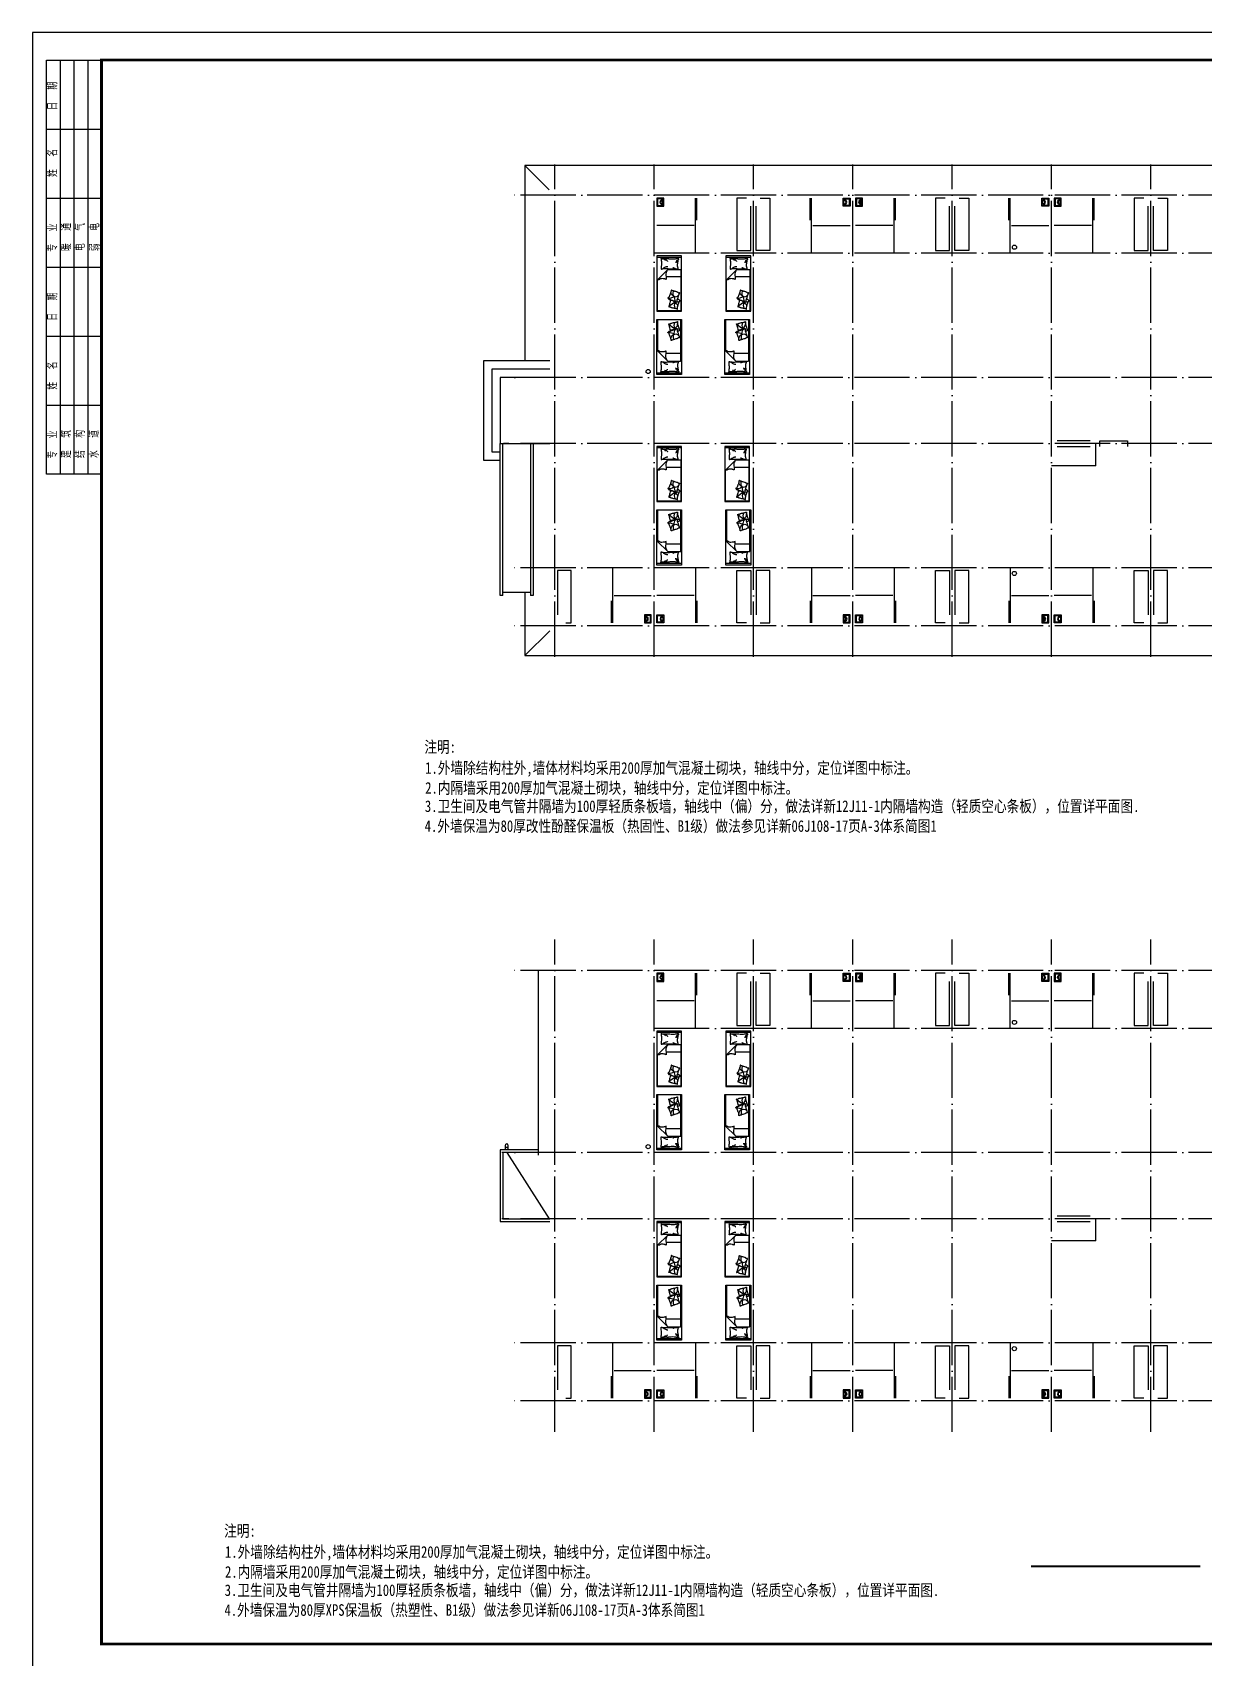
# Model space of a CAD drawing. Extents: x 30064 to 135164, y 17999 to 492668.
# Drawn here: x 30081 to 72540, y 196674 to 255599 of the extents above; entities that cross this region are included whole.
import ezdxf

# ---------------------------------------------------------------- set-up
doc = ezdxf.new("R2010")
doc.units = 0
doc.header["$LTSCALE"] = 1000
doc.header["$MEASUREMENT"] = 0
doc.linetypes.add('DOTE', pattern=[2.42, 2, -0.2, 0.02, -0.2])
for name, color, linetype in [('DIM_SYMB', 3, 'Continuous'), ('DOTE', 1, 'DOTE'), ('GROUND', 2, 'Continuous'), ('LVTRY', 6, 'Continuous'), ('TWT_TITLE', 7, 'Continuous'), ('家具', 8, 'Continuous'), ('布置', 165, 'Continuous')]:
    doc.layers.add(name, color=color, linetype=linetype)
doc.styles.add('-宋体', font='', dxfattribs={"width": 0.8})
doc.styles.add('DIM_FONT', font='simplex_.ttf', dxfattribs={"width": 0.7, "bigfont": 'GBCBIG'})
doc.styles.get("Standard").update_dxf_attribs({"font": 'gbenor.shx', "bigfont": 'gbcbig.shx'})
doc.styles.get('-宋体').set_extended_font_data('SimSun')

# ---------------------------------------------------------------- blocks, each defined once
blk = doc.blocks.new('364535463')
at = {"layer": '布置'}
blk.add_lwpolyline([(150, -250), (150, 0), (-150, 0), (-150, -250)], close=True, dxfattribs=at)
blk.add_lwpolyline([(100, -220), (120, -220), (120, -30), (-120, -30), (-120, -220), (-100, -220, -1)], format="xyb", close=True, dxfattribs=at)
blk.add_lwpolyline([(-70, -220), (70, -220)], dxfattribs=at)
blk.add_arc((0, -220), 70, 0, 180, dxfattribs=at)
blk = doc.blocks.new('M_C55HKH')
for p, q in [((0, -52), (900, -52)), ((26, -509), (26, -1968)), ((503, -489), (46, -489)), ((503, -489), (872, -858)), ((46, -761), (564, -761)), ((872, -1968), (872, -858)), ((163, -1664), (89, -1649)), ((146, -1456), (100, -1409)), ((211, -1478), (146, -1456)), ((154, -1766), (147, -1841)), ((196, -1718), (154, -1766)), ((249, -1682), (175, -1667)), ((249, -1682), (196, -1718)), ((278, -1459), (211, -1478)), ((219, -1643), (211, -1652)), ((251, -1606), (219, -1643)), ((249, -1682), (286, -1639)), ((249, -1682), (266, -1787)), ((292, -1700), (249, -1682)), ((278, -1459), (251, -1606)), ((278, -1459), (305, -1407)), ((278, -1459), (357, -1410)), ((317, -1498), (278, -1459)), ((286, -1639), (333, -1628)), ((391, -1769), (292, -1700)), ((299, -1273), (295, -1270)), ((307, -1352), (299, -1273)), ((305, -1407), (307, -1352)), ((412, -1527), (317, -1498)), ((333, -1628), (405, -1618)), ((357, -1410), (393, -1337)), ((393, -1337), (392, -1318)), ((495, -1523), (412, -1527)), ((46, -1988), (852, -1988)), ((266, -1787), (243, -1892)), ((469, -1839), (391, -1769))]:
    blk.add_line(p, q)
blk.add_lwpolyline([(0, -2000), (0, 0), (900, 0), (900, -2000)], close=True)
for points in [[(135, -134, -0.263368), (107, -115, -0.494818), (116, -96, -0.049225), (134, -94, -0.036831), (158, -96, -0.031893), (196, -104, 0.035782), (230, -111, 0.032941), (319, -117, 0.026564), (430, -111, 0.017905), (468, -106, -0.033397), (488, -104, -0.03204), (525, -104, 0.018442), (590, -107, 0.010837), (654, -107, 0.014624), (702, -104, 0.111249), (725, -96, -0.153708), (742, -92, -0.076444), (749, -94, -0.215512), (751, -96, -0.585858), (748, -99, 0.363489), (744, -102, 0.191716), (743, -113, -0.129675), (745, -130, -0.01735), (742, -147, 0.019326), (740, -162, 0.018818), (733, -230, 0.021828), (732, -289, 0.006204), (734, -323, 0.001963), (740, -430, 0.028341), (744, -466, -0.117014), (744, -475, -0.36606), (742, -476, -0.03973), (728, -473, -0.048309), (715, -468, 0.062981), (704, -464, 0.04058), (681, -461, 0.014345), (614, -458, 0.005484), (488, -459, 0.007153), (392, -462, 0.008762), (350, -465, -0.008153), (304, -468, -0.06251), (247, -463, 0.078669), (201, -461, 0.047825), (179, -466, -0.034494), (148, -473, -0.023571), (123, -476, -0.510228), (122, -475), (129, -445), (150, -363, 0.073041), (152, -343, 0.023305), (146, -282, 0.018299), (142, -259, -0.01097), (135, -221, -0.042281), (132, -187, -0.027201), (135, -133)], [(133, -150, -0.05369), (148, -163, -0.070312), (156, -175, -0.015448), (159, -183, -0.013244), (163, -194, -0.082127), (166, -212, -0.064164), (163, -235)], [(135, -134, -0.077379), (170, -159, -0.077379), (195, -194, -0.047525), (205, -218, -0.047525), (210, -244)], [(225, -460, 0.009729), (253, -451, 0.009729), (280, -441, 0.007971), (301, -432, 0.007971), (323, -423)], [(695, -462, 0.016108), (656, -436, 0.024599), (629, -421, 0.009477), (580, -397, 0.015937), (550, -385, 0.072521), (534, -381, 0.033339), (498, -381)], [(503, -489, -0.085272), (566, -599, -0.124044), (575, -686), (562, -782), (563, -854)], [(609, -107, 0.027842), (585, -118, 0.048685), (573, -126, 0.023666), (545, -150, 0.031223), (526, -171, 0.046801), (521, -179, 0.023191), (513, -196)], [(691, -102, 0.088153), (656, -105, 0.088153), (625, -120, 0.077547), (604, -142, 0.077547), (590, -169)], [(563, -854, -0.027362), (602, -838, -0.040834), (629, -830, -0.038441), (717, -821, -0.076528), (761, -826, -0.103649), (788, -840, 0.093398), (818, -857, 0.072727), (841, -861, 0.052315), (872, -858)], [(400, -1581, 0.025626), (402, -1591, 0.0108), (426, -1697, 0.00456), (445, -1769, 0.01125), (454, -1797, 0.069394), (462, -1813, -0.079756), (468, -1827, -0.106399), (469, -1839, -0.328642), (466, -1842, -0.299547), (461, -1840, 0.189917), (454, -1835, 0.033518), (446, -1833, 0.075627), (442, -1833, 0.053489), (436, -1835, 0.017838), (418, -1843, 0.038394), (397, -1855, -0.059529), (384, -1862, -0.035943), (362, -1869, -0.011245), (291, -1884, -0.006203), (259, -1889, 0.010783), (241, -1893, 0.019485), (230, -1895, 0.005062), (188, -1908, 0.101392), (167, -1919, -0.223768), (156, -1922, -0.25558), (153, -1920, -0.081563), (150, -1907, -0.071805), (151, -1893, 0.069985), (152, -1879, 0.03546), (145, -1831, 0.029432), (130, -1774, 0.001554), (121, -1746, -0.00152), (112, -1718, -0.004735), (102, -1689, 0.00382), (91, -1653, 0.296001), (66, -1634, -0.649774), (61, -1616, -0.02319), (65, -1613, 0.0288), (68, -1610, 0.005727), (73, -1605, -0.004358), (80, -1599, -0.027528), (94, -1586, -0.046214), (104, -1580, -0.194121), (117, -1579, 0.133719), (137, -1580, 0.005779), (155, -1575, 0.008882)]]:
    blk.add_lwpolyline(points, format="xyb")
blk.add_lwpolyline([(345, -1251, 0.101392), (366, -1238, -0.223768), (377, -1234, -0.25558), (380, -1236, -0.081563), (384, -1249, -0.071805), (384, -1263, 0.069985), (384, -1277, 0.03546), (394, -1324, 0.029432), (414, -1380, 0.001554), (425, -1407, -0.00152), (437, -1434, -0.004735), (448, -1462, 0.00382), (462, -1497, 0.296001), (488, -1515, -0.649774), (495, -1532, -0.02319), (491, -1536, 0.0288), (488, -1539, 0.005727), (484, -1544, -0.004358), (478, -1551, -0.027528), (464, -1564, -0.046214), (455, -1571, -0.194121), (442, -1573, 0.133719), (422, -1574, 0.011505), (387, -1586, 0.008882), (343, -1604, 0.012426), (286, -1629, -0.033612), (264, -1637), (218, -1652), (182, -1663, 0.224341), (170, -1674, -0.722772), (163, -1673, -0.103513), (163, -1670, 0.053465), (163, -1664, 0.030109), (161, -1646, -0.031436), (159, -1628, -0.05324), (160, -1616, 0.05518), (161, -1604, 0.056271), (157, -1583, 0.0108), (124, -1480, 0.00456), (100, -1409, 0.01125), (89, -1381, 0.069394), (80, -1366, -0.079756), (73, -1353, -0.106399), (71, -1341, -0.328642), (74, -1338, -0.299547), (79, -1340, 0.189917), (86, -1344, 0.033518), (94, -1345, 0.075627), (98, -1345, 0.053489), (104, -1343, 0.017838), (122, -1333, 0.038394), (141, -1319, -0.059529), (154, -1311, -0.035943), (175, -1303, -0.011245), (245, -1283, -0.006203), (276, -1275, 0.010783), (295, -1270, 0.019485), (305, -1266, 0.005062)], format="xyb", close=True)
for centre, start, end in [((46, -509), 90, 180), ((46, -741), 180, 270), ((46, -1968), 180, 270), ((852, -1968), 270, 0)]:
    blk.add_arc(centre, 20, start, end)
at = {"style": 'DIM_FONT', "width": 0.8, "flags": 9}
for tag in ['XSIZE', 'YSIZE']:
    blk.add_attdef(tag, (0, 0), '', height=0.5, dxfattribs=at)
blk = doc.blocks.new('$titleblk$00000094')
for p, q in [((-150, 20), (0, 20)), ((-150, 0), (-150, 20)), ((-125, 20), (-125, 0)), ((-100, 20), (-100, 0)), ((-75, 20), (-75, 0)), ((-50, 20), (-50, 0)), ((-25, 20), (-25, 0)), ((0, 20), (0, 0)), ((0, 15), (-150, 15)), ((0, 10), (-150, 10)), ((0, 5), (-150, 5))]:
    blk.add_line(p, q)
at = {"width": 0.8}
for s, p in [(' 专   业', (-145.93, 16)), (' 姓   名', (-120.93, 16)), (' 日   期', (-95.93, 16)), (' 专   业', (-70.93, 16)), (' 姓   名', (-43.85, 16)), (' 日   期', (-19.57, 16)), ('建   筑', (-144.19, 11)), ('暖   通', (-69.19, 11)), ('结   构', (-144.19, 6)), ('电   气', (-69.19, 6)), ('水   道', (-144.19, 1)), ('弱   电', (-69.19, 0.73))]:
    blk.add_text(s, height=3.5, rotation=0, dxfattribs=at).set_placement(p)

msp = doc.modelspace()

# ---------------------------------------------------------------- linework, layer by layer
for p, q in [((68749, 240600), (68749, 240800)), ((68749, 240800), (69749, 240800)), ((69749, 240800), (69749, 240600))]:
    msp.add_line(p, q)
for points in [[(54149, 248800), (54149, 249600)], [(58249, 248800), (58249, 249600)], [(61349, 248800), (61349, 249600)], [(65449, 248800), (65449, 249600)], [(68549, 248800), (68549, 249600)], [(54049, 248600), (52699, 248600)], [(58349, 248600), (59699, 248600)], [(61249, 248600), (59899, 248600)], [(65549, 248600), (66899, 248600)], [(68449, 248600), (67099, 248600)], [(68399, 240800), (67199, 240800)], [(67199, 240600), (68399, 240600)], [(51149, 235200), (52499, 235200)], [(54049, 235200), (52699, 235200)], [(58349, 235200), (59699, 235200)], [(61249, 235200), (59899, 235200)], [(65549, 235200), (66899, 235200)], [(68449, 235200), (67099, 235200)], [(51049, 235000), (51049, 234200)], [(54149, 235000), (54149, 234200)], [(58249, 235000), (58249, 234200)], [(61349, 235000), (61349, 234200)], [(65449, 235000), (65449, 234200)], [(68549, 235000), (68549, 234200)], [(48399, 221608), (48399, 214908)], [(54149, 220708), (54149, 221508)], [(58249, 220708), (58249, 221508)], [(61349, 220708), (61349, 221508)], [(65449, 220708), (65449, 221508)], [(68549, 220708), (68549, 221508)], [(54049, 220508), (52699, 220508)], [(58349, 220508), (59699, 220508)], [(61249, 220508), (59899, 220508)], [(65549, 220508), (66899, 220508)], [(68449, 220508), (67099, 220508)], [(47259, 215008), (48799, 212608)], [(68399, 212708), (67199, 212708)], [(67199, 212508), (68399, 212508)], [(51049, 206908), (51049, 206108)], [(51149, 207108), (52499, 207108)], [(54049, 207108), (52699, 207108)], [(54149, 206908), (54149, 206108)], [(58249, 206908), (58249, 206108)], [(58349, 207108), (59699, 207108)], [(61249, 207108), (59899, 207108)], [(61349, 206908), (61349, 206108)], [(65449, 206908), (65449, 206108)], [(65549, 207108), (66899, 207108)], [(68449, 207108), (67099, 207108)], [(68549, 206908), (68549, 206108)]]:
    msp.add_lwpolyline(points)
at = {"color": 2}
for points in [[(48819, 243700), (46419, 243700), (46419, 240100), (47019, 240100)], [(48819, 243400), (46719, 243400), (46719, 240400), (47019, 240400)], [(48399, 243100), (47019, 243100), (47019, 240700), (48819, 240700)], [(48419, 215108), (47019, 215108), (47019, 212508), (48819, 212508)], [(48399, 215008), (47119, 215008), (47119, 212608), (48819, 212608)]]:
    msp.add_lwpolyline(points, dxfattribs=at)
at = {"color": 5}
for centre in [(65656, 247818), (52385, 243313), (65650, 235996), (65656, 219725), (52385, 215221), (65650, 207903)]:
    msp.add_circle(centre, 75, dxfattribs=at)
at = {"layer": 'DIM_SYMB'}
msp.add_lwpolyline([(47594, 238456, 0, 0, 0), (47594, 239525, 80, 0, 0), (47594, 239825, 0, 0, 0)], format="xyseb", dxfattribs=at)
at = {"layer": 'DIM_SYMB', "const_width": 70}
msp.add_lwpolyline([(66261, 200012), (72396, 200012)], dxfattribs=at)
at = {"layer": 'DOTE'}
for p, q in [((48999, 232979), (48999, 250820)), ((52599, 232979), (52599, 250820)), ((56199, 232979), (56199, 250820)), ((59799, 232979), (59799, 250820)), ((63399, 232979), (63399, 250820)), ((66999, 232979), (66999, 250820)), ((70599, 232979), (70599, 250820)), ((93319, 249700), (47399, 249700)), ((93319, 249700), (47399, 249700)), ((93319, 249700), (47399, 249700)), ((93319, 249700), (47399, 249700)), ((54099, 247600), (54099, 249700)), ((58299, 247600), (58299, 249700)), ((61299, 247600), (61299, 249700)), ((65499, 247600), (65499, 249700)), ((68499, 247600), (68499, 249700)), ((93319, 247600), (52599, 247600)), ((93319, 243100), (47099, 243100)), ((93319, 240700), (47139, 240700)), ((68599, 239900), (68599, 240700)), ((68599, 239900), (66999, 239900)), ((93319, 236200), (47439, 236200)), ((51099, 236200), (51099, 234100)), ((54099, 236200), (54099, 234100)), ((58299, 236200), (58299, 234100)), ((61299, 236200), (61299, 234100)), ((65499, 236200), (65499, 234100)), ((68499, 236200), (68499, 234100)), ((93319, 234100), (47399, 234100)), ((48999, 204886), (48999, 222728)), ((52599, 204886), (52599, 222728)), ((56199, 204886), (56199, 222728)), ((59799, 204886), (59799, 222728)), ((63399, 204886), (63399, 222728)), ((66999, 204886), (66999, 222728)), ((70599, 204886), (70599, 222728)), ((93319, 221608), (47399, 221608)), ((93319, 221608), (47399, 221608)), ((93319, 221608), (47399, 221608)), ((93319, 221608), (47399, 221608)), ((54099, 219508), (54099, 221608)), ((58299, 219508), (58299, 221608)), ((61299, 219508), (61299, 221608)), ((65499, 219508), (65499, 221608)), ((68499, 219508), (68499, 221608)), ((93319, 219508), (52599, 219508)), ((93319, 215008), (47079, 215008)), ((93319, 212608), (47079, 212608)), ((68599, 211808), (68599, 212608)), ((68599, 211808), (66999, 211808)), ((93319, 208108), (47399, 208108)), ((51099, 208108), (51099, 206008)), ((54099, 208108), (54099, 206008)), ((58299, 208108), (58299, 206008)), ((61299, 208108), (61299, 206008)), ((65499, 208108), (65499, 206008)), ((68499, 208108), (68499, 206008)), ((93319, 206008), (47399, 206008))]:
    msp.add_line(p, q, dxfattribs=at)
at = {"layer": 'GROUND'}
for p, q in [((93279, 250780), (47919, 250780)), ((47919, 250780), (47919, 243700)), ((48799, 249900), (47919, 250780)), ((47019, 235200), (47019, 240700)), ((47019, 240700), (48219, 240700)), ((47119, 235200), (47119, 240700)), ((48119, 240700), (48119, 235200)), ((48219, 240700), (48219, 235200)), ((47119, 235200), (47019, 235200)), ((48119, 235300), (47119, 235300)), ((47919, 235300), (47919, 233020)), ((48219, 235200), (48119, 235200)), ((48819, 233920), (47919, 233020)), ((47919, 233020), (93279, 233020))]:
    msp.add_line(p, q, dxfattribs=at)
msp.add_lwpolyline([(47298, 215240), (47298, 215110), (47218, 215110), (47218, 215240)], dxfattribs=at)
msp.add_ellipse((47259, 215257), major_axis=(0, 79.6), ratio=0.502426, dxfattribs=at)
at = {"layer": 'LVTRY'}
for points in [[(55949, 249600), (55599, 249600), (55599, 247700), (56099, 247700), (56099, 249300)], [(56449, 249600), (56799, 249600), (56799, 247700), (56299, 247700), (56299, 249300)], [(63149, 249600), (62799, 249600), (62799, 247700), (63299, 247700), (63299, 249300)], [(63649, 249600), (63999, 249600), (63999, 247700), (63499, 247700), (63499, 249300)], [(70349, 249600), (69999, 249600), (69999, 247700), (70499, 247700), (70499, 249300)], [(70849, 249600), (71199, 249600), (71199, 247700), (70699, 247700), (70699, 249300)], [(49399, 234200), (49599, 234200), (49599, 236100), (49099, 236100), (49099, 234500)], [(55949, 234200), (55599, 234200), (55599, 236100), (56099, 236100), (56099, 234500)], [(56449, 234200), (56799, 234200), (56799, 236100), (56299, 236100), (56299, 234500)], [(63149, 234200), (62799, 234200), (62799, 236100), (63299, 236100), (63299, 234500)], [(63649, 234200), (63999, 234200), (63999, 236100), (63499, 236100), (63499, 234500)], [(70349, 234200), (69999, 234200), (69999, 236100), (70499, 236100), (70499, 234500)], [(70849, 234200), (71199, 234200), (71199, 236100), (70699, 236100), (70699, 234500)], [(55949, 221508), (55599, 221508), (55599, 219608), (56099, 219608), (56099, 221208)], [(56449, 221508), (56799, 221508), (56799, 219608), (56299, 219608), (56299, 221208)], [(63149, 221508), (62799, 221508), (62799, 219608), (63299, 219608), (63299, 221208)], [(63649, 221508), (63999, 221508), (63999, 219608), (63499, 219608), (63499, 221208)], [(70349, 221508), (69999, 221508), (69999, 219608), (70499, 219608), (70499, 221208)], [(70849, 221508), (71199, 221508), (71199, 219608), (70699, 219608), (70699, 221208)], [(49399, 206108), (49599, 206108), (49599, 208008), (49099, 208008), (49099, 206408)], [(55949, 206108), (55599, 206108), (55599, 208008), (56099, 208008), (56099, 206408)], [(56449, 206108), (56799, 206108), (56799, 208008), (56299, 208008), (56299, 206408)], [(63149, 206108), (62799, 206108), (62799, 208008), (63299, 208008), (63299, 206408)], [(63649, 206108), (63999, 206108), (63999, 208008), (63499, 208008), (63499, 206408)], [(70349, 206108), (69999, 206108), (69999, 208008), (70499, 208008), (70499, 206408)], [(70849, 206108), (71199, 206108), (71199, 208008), (70699, 208008), (70699, 206408)]]:
    msp.add_lwpolyline(points, dxfattribs=at)
at = {"layer": 'TWT_TITLE'}
msp.add_lwpolyline([(30081, 196199), (114181, 196199), (114181, 255599), (30081, 255599)], close=True, dxfattribs=at)
at = {"layer": 'TWT_TITLE', "const_width": 100}
msp.add_lwpolyline([(32581, 197199), (113181, 197199), (113181, 254599), (32581, 254599)], close=True, dxfattribs=at)

# ---------------------------------------------------------------- block references
for p, rotation in [((52699, 249450), 90), ((59899, 249450), 90), ((67099, 249450), 90), ((52499, 234350), 270), ((59699, 234350), 270), ((66899, 234350), 270), ((52699, 221358), 90), ((59899, 221358), 90), ((67099, 221358), 90), ((52499, 206258), 270), ((59699, 206258), 270), ((66899, 206258), 270)]:
    msp.add_blockref('364535463', p, dxfattribs=dict(rotation=rotation))
at = {"xscale": -1}
for p, rotation in [((59699, 249450), 270), ((66899, 249450), 270), ((52699, 234350), 90), ((59899, 234350), 90), ((67099, 234350), 90), ((59699, 221358), 270), ((66899, 221358), 270), ((52699, 206258), 90), ((59899, 206258), 90), ((67099, 206258), 90)]:
    msp.add_blockref('364535463', p, dxfattribs=dict(at, rotation=rotation))
at = {"layer": 'TWT_TITLE', "xscale": 100, "yscale": 100, "zscale": 100, "rotation": 90}
msp.add_blockref('$titleblk$00000094', (32581, 254599), dxfattribs=at)
at = {"layer": '家具', "xscale": -1}
for p in [(53599, 247500), (56099, 247500), (53599, 240600), (56059, 240600), (53599, 219408), (56099, 219408), (53599, 212508), (56059, 212508)]:
    msp.add_blockref('M_C55HKH', p, dxfattribs=at)
at = {"layer": '家具', "rotation": 180}
for p in [(53599, 243200), (56059, 243200), (53599, 236300), (56099, 236300), (53599, 215108), (56059, 215108), (53599, 208208), (56099, 208208)]:
    msp.add_blockref('M_C55HKH', p, dxfattribs=at)

# ---------------------------------------------------------------- texts
at = {"linetype": 'Continuous', "style": '-宋体', "width": 0.8}
for s, p in [('注明:', (44277, 229499)), ('1.外墙除结构柱外,墙体材料均采用200厚加气混凝土砌块，轴线中分，定位详图中标注。', (44307, 228737)), ('2.内隔墙采用200厚加气混凝土砌块，轴线中分，定位详图中标注。', (44307, 228014)), ('3.卫生间及电气管井隔墙为100厚轻质条板墙，轴线中（偏）分，做法详新12J11-1内隔墙构造（轻质空心条板），位置详平面图.', (44297, 227351)), ('4.外墙保温为80厚改性酚醛保温板（热固性、B1级）做法参见详新06J108-17页A-3体系简图1', (44289, 226632)), ('注明:', (37023, 201088)), ('1.外墙除结构柱外,墙体材料均采用200厚加气混凝土砌块，轴线中分，定位详图中标注。', (37054, 200325)), ('2.内隔墙采用200厚加气混凝土砌块，轴线中分，定位详图中标注。', (37054, 199602)), ('3.卫生间及电气管井隔墙为100厚轻质条板墙，轴线中（偏）分，做法详新12J11-1内隔墙构造（轻质空心条板），位置详平面图.', (37043, 198939)), ('4.外墙保温为80厚XPS保温板（热塑性、B1级）做法参见详新06J108-17页A-3体系简图1', (37036, 198221))]:
    msp.add_text(s, height=420, dxfattribs=at).set_placement(p)

doc.saveas('drawing.dxf')
